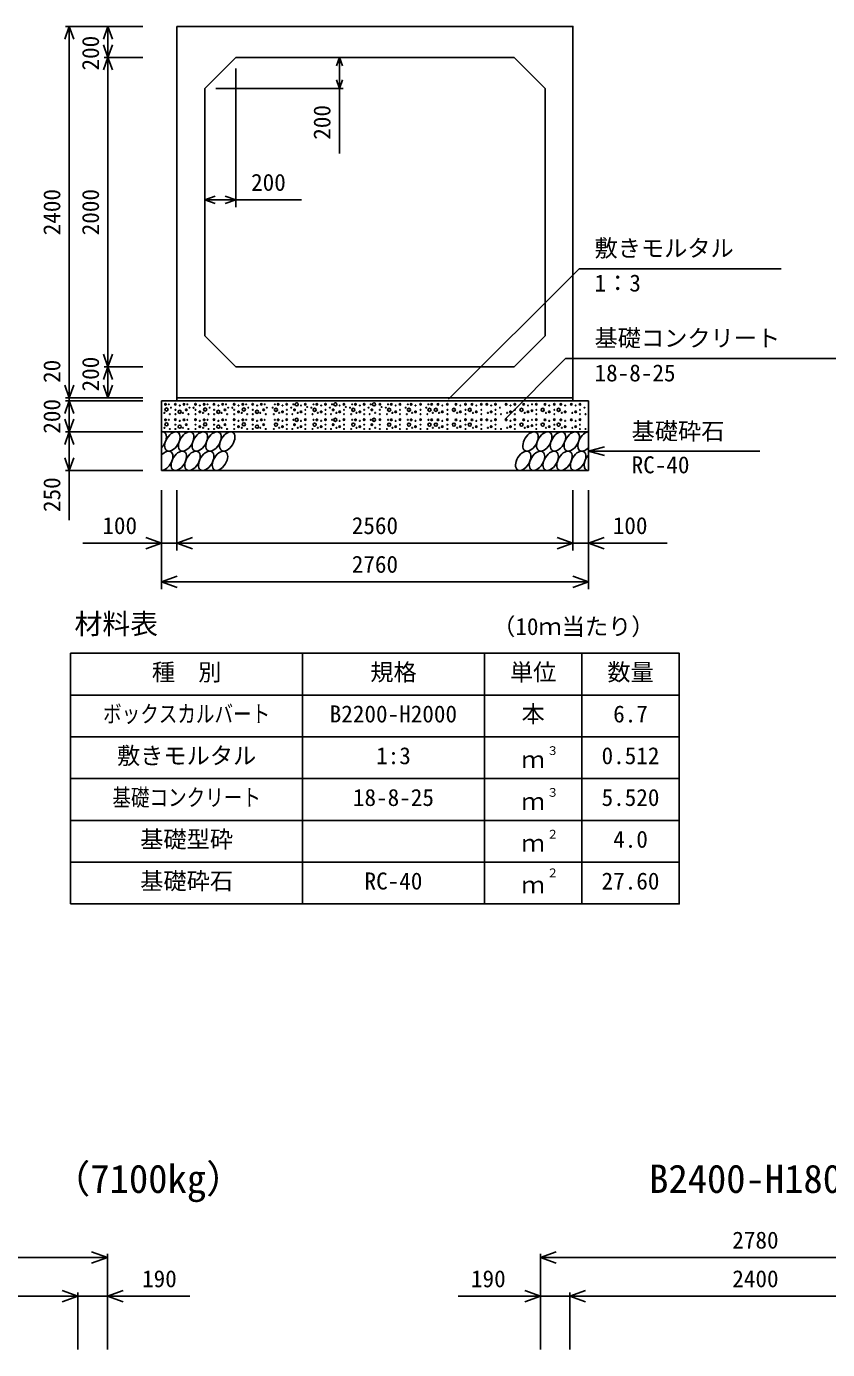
# Model space of a CAD drawing. Units: millimetres, scale not verified. Extents: x -100800 to 100800, y -35640 to 35640.
# Drawn here: x 70466 to 75645, y 17928 to 26480 of the extents above; entities that cross this region are included whole.
import ezdxf
from ezdxf.enums import TextEntityAlignment as Align

# ---------------------------------------------------------------- set-up
doc = ezdxf.new("R2010")
doc.units = ezdxf.units.MM
doc.header["$LTSCALE"] = 120
for name, color, linetype, lineweight in [('0-0_DIM', 7, 'Continuous', 25), ('0-2_HATCH', 6, 'Continuous', 25), ('0-3_HYO', 3, 'Continuous', 25), ('0-4_HYO2', 4, 'Continuous', 25), ('0-5_OUTLINE', 3, 'Continuous', 25), ('0-7_TXT', 7, 'Continuous', 25)]:
    doc.layers.add(name, color=color, linetype=linetype, lineweight=lineweight)
doc.styles.add('ＭＳ ゴシック', font='')
doc.styles.get('ＭＳ ゴシック').set_extended_font_data('MS Gothic')

msp = doc.modelspace()

# ---------------------------------------------------------------- linework, layer by layer
at = {"layer": '0-0_DIM'}
for p, q in [((70719, 26480.3), (71219.1, 26480.3)), ((70743, 26480.3), (70743, 24080.3)), ((70993, 26480.3), (70993, 26280.3)), ((70969, 26280.3), (71219.1, 26280.3)), ((70993, 24280.3), (70993, 26280.3)), ((72489.5, 26280.3), (72489.5, 26080.3)), ((71819.1, 26208.3), (71819.1, 25311.7)), ((71691.1, 26080.3), (72513.5, 26080.3)), ((72489.5, 25659.5), (72489.5, 26080.3)), ((71619.1, 25359.7), (71819.1, 25359.7)), ((72243.2, 25359.7), (71819.1, 25359.7)), ((74039, 24914.2), (73194.9, 24070.2)), ((74039, 24914.2), (75344.7, 24914.2)), ((73951.3, 24333.1), (73558.5, 23940.3)), ((73951.3, 24333.1), (75720.3, 24333.1)), ((70969, 24280.3), (71219.1, 24280.3)), ((70993, 24280.3), (70993, 24080.3)), ((70719, 24080.3), (71219.1, 24080.3)), ((70719, 24060.3), (71219.1, 24060.3)), ((70743, 24080.3), (70743, 24060.3)), ((70743, 23860.3), (70743, 24060.3)), ((70719, 23860.3), (71219.1, 23860.3)), ((70743, 23860.3), (70743, 23610.3)), ((74099.1, 23735.3), (74203.4, 23763.3)), ((74099.1, 23735.3), (75208, 23735.3)), ((74099.1, 23735.3), (74203.4, 23707.3)), ((70719, 23610.3), (71219.1, 23610.3)), ((70743, 23288.2), (70743, 23610.3)), ((71339.1, 22843.1), (71339.1, 23482.7)), ((71439.1, 23093.1), (71439.1, 23482.7)), ((73999.1, 23093.1), (73999.1, 23482.7)), ((74099.1, 22843.1), (74099.1, 23482.7)), ((70831.1, 23141.1), (71339.1, 23141.1)), ((71339.1, 23141.1), (71439.1, 23141.1)), ((71439.1, 23141.1), (73999.1, 23141.1)), ((71339.1, 22891.1), (74099.1, 22891.1)), ((68209.1, 18522.6), (70989.1, 18522.6)), ((70989.1, 18546.6), (70989.1, 17928)), ((73789.1, 18546.6), (73789.1, 17928)), ((73789.1, 18522.6), (76569.1, 18522.6)), ((70799.1, 18296.6), (70799.1, 17928)), ((71521.8, 18272.6), (70989.1, 18272.6)), ((73256.4, 18272.6), (73789.1, 18272.6)), ((73979.1, 18296.6), (73979.1, 17928))]:
    msp.add_line(p, q, dxfattribs=at)
for points in [[(70772.6, 26399.1), (70743, 26480.3), (70713.5, 26399.1)], [(71022.6, 26399.1), (70993, 26480.3), (70963.5, 26399.1)], [(71022.6, 26361.5), (70993, 26280.3), (70963.5, 26361.5)], [(71022.6, 26199.1), (70993, 26280.3), (70963.5, 26199.1)], [(72469.8, 26226.2), (72489.5, 26280.3), (72509.2, 26226.2)], [(72469.8, 26134.4), (72489.5, 26080.3), (72509.2, 26134.4)], [(71686.8, 25384.3), (71619.1, 25359.7), (71686.8, 25335)], [(71751.4, 25384.3), (71819.1, 25359.7), (71751.4, 25335)], [(71022.6, 24361.5), (70993, 24280.3), (70963.5, 24361.5)], [(71022.6, 24199.1), (70993, 24280.3), (70963.5, 24199.1)], [(70772.6, 24161.5), (70743, 24080.3), (70713.5, 24161.5)], [(71022.6, 24161.5), (70993, 24080.3), (70963.5, 24161.5)], [(70772.6, 23979.1), (70743, 24060.3), (70713.5, 23979.1)], [(70772.6, 23941.5), (70743, 23860.3), (70713.5, 23941.5)], [(70772.6, 23779.1), (70743, 23860.3), (70713.5, 23779.1)], [(70772.6, 23691.5), (70743, 23610.3), (70713.5, 23691.5)], [(71237.6, 23178), (71339.1, 23141.1), (71237.6, 23104.1)], [(71540.6, 23104.1), (71439.1, 23141.1), (71540.6, 23178)], [(73897.6, 23178), (73999.1, 23141.1), (73897.6, 23104.1)], [(74200.6, 23178), (74099.1, 23141.1), (74200.6, 23104.1)], [(74607.1, 23141.1), (74099.1, 23141.1), (73999.1, 23141.1)], [(71440.6, 22854.1), (71339.1, 22891.1), (71440.6, 22928)], [(73997.6, 22928), (74099.1, 22891.1), (73997.6, 22854.1)], [(70887.6, 18485.7), (70989.1, 18522.6), (70887.6, 18559.6)], [(73890.6, 18485.7), (73789.1, 18522.6), (73890.6, 18559.6)], [(70697.6, 18235.7), (70799.1, 18272.6), (70697.6, 18309.6)], [(71090.6, 18235.7), (70989.1, 18272.6), (71090.6, 18309.6)], [(73687.6, 18235.7), (73789.1, 18272.6), (73687.6, 18309.6)], [(74080.6, 18235.7), (73979.1, 18272.6), (74080.6, 18309.6)], [(68209.1, 18272.6), (68399.1, 18272.6), (70799.1, 18272.6), (70989.1, 18272.6)], [(73789.1, 18272.6), (73979.1, 18272.6), (76379.1, 18272.6), (76569.1, 18272.6)]]:
    msp.add_lwpolyline(points, dxfattribs=at)
at = {"layer": '0-2_HATCH'}
for centre, radius in [((71365.1, 24037.5), 5), ((71386.2, 24037.5), 2.5), ((71429.1, 24038.4), 5), ((71457.1, 24030.5), 2.5), ((71485.1, 24037.5), 5), ((71506.2, 24037.5), 2.5), ((71559.1, 24038.4), 5), ((71587.1, 24030.5), 2.5), ((71615.1, 24037.5), 5), ((71636.2, 24037.5), 2.5), ((71679.1, 24038.4), 5), ((71707.1, 24030.5), 2.5), ((71735.1, 24037.5), 5), ((71756.2, 24037.5), 2.5), ((71809.1, 24038.4), 5), ((71837.1, 24030.5), 2.5), ((71865.1, 24037.5), 5), ((71886.2, 24037.5), 2.5), ((71929.1, 24038.4), 5), ((71957.1, 24030.5), 2.5), ((71985.1, 24037.5), 5), ((72006.2, 24037.5), 2.5), ((72072, 24037.5), 2.5), ((72093.1, 24037.5), 5), ((72121.1, 24030.5), 2.5), ((72149.1, 24038.4), 5), ((72192, 24037.5), 2.5), ((72213.1, 24037.5), 10), ((72241.1, 24030.5), 2.5), ((72269.1, 24038.4), 5), ((72322, 24037.5), 2.5), ((72343.1, 24037.5), 5), ((72371.1, 24030.5), 2.5), ((72399.1, 24038.4), 5), ((72442, 24037.5), 2.5), ((72463.1, 24037.5), 10), ((72491.1, 24030.5), 2.5), ((72519.1, 24038.4), 5), ((72572, 24037.5), 2.5), ((72593.1, 24037.5), 5), ((72621.1, 24030.5), 2.5), ((72649.1, 24038.4), 5), ((72692, 24037.5), 2.5), ((72713.1, 24037.5), 10), ((72751, 24038.4), 5), ((72803.9, 24037.5), 2.5), ((72824.9, 24037.5), 5), ((72852.9, 24030.5), 2.5), ((72881, 24038.4), 5), ((72931.9, 24037.5), 2.5), ((72952.9, 24037.5), 5), ((72981, 24030.5), 2.5), ((73013.9, 24038.4), 5), ((73064.8, 24037.5), 2.5), ((73085.9, 24037.5), 5), ((73126.5, 24037.5), 5), ((73154.6, 24030.5), 2.5), ((73187.5, 24038.4), 5), ((73243.4, 24037.5), 5), ((73271.4, 24030.5), 2.5), ((73304.3, 24038.4), 5), ((73346.1, 24037.5), 5), ((73374.1, 24030.5), 2.5), ((73407, 24038.4), 5), ((73442.3, 24037.5), 5), ((73470.3, 24030.5), 2.5), ((73498.4, 24038.4), 5), ((73567.1, 24037.5), 5), ((73595.1, 24030.5), 2.5), ((73623.2, 24038.4), 5), ((73680.5, 24037.5), 5), ((73708.6, 24030.5), 2.5), ((73734.7, 24037.5), 2.5), ((73762, 24038.4), 5), ((73817.9, 24037.5), 5), ((73846, 24030.5), 2.5), ((73878.9, 24038.4), 5), ((73920.6, 24037.5), 5), ((73948.7, 24030.5), 2.5), ((73988.4, 24037.5), 5), ((74016.4, 24030.5), 2.5), ((74044.5, 24038.4), 5), ((71358.1, 23982.3), 2.5), ((71371.7, 24004.5), 10), ((71393.2, 23974.4), 2.5), ((71400.2, 24016.5), 2.5), ((71429.1, 24002.5), 2.5), ((71429.1, 23974.4), 2.5), ((71457.1, 23989.3), 10), ((71478.1, 23982.3), 2.5), ((71499.2, 24002.5), 5), ((71513.2, 23974.4), 2.5), ((71520.2, 24016.5), 2.5), ((71546.7, 24015.6), 2.5), ((71559.1, 24002.5), 2.5), ((71559.1, 23974.4), 2.5), ((71587.1, 23989.3), 5), ((71608.1, 23982.3), 2.5), ((71621.7, 24004.5), 10), ((71643.2, 23974.4), 2.5), ((71650.2, 24016.5), 2.5), ((71679.1, 24002.5), 2.5), ((71679.1, 23974.4), 2.5), ((71707.1, 23989.3), 10), ((71728.1, 23982.3), 2.5), ((71749.2, 24002.5), 5), ((71763.2, 23974.4), 2.5), ((71770.2, 24016.5), 2.5), ((71796.7, 24015.6), 2.5), ((71809.1, 24002.5), 2.5), ((71809.1, 23974.4), 2.5), ((71837.1, 23989.3), 5), ((71858.1, 23982.3), 2.5), ((71871.7, 24004.5), 10), ((71893.2, 23974.4), 2.5), ((71900.2, 24016.5), 2.5), ((71929.1, 24002.5), 2.5), ((71929.1, 23974.4), 2.5), ((71957.1, 23989.3), 10), ((71978.1, 23982.3), 2.5), ((71999.2, 24002.5), 5), ((72013.2, 23974.4), 2.5), ((72020.2, 24016.5), 2.5), ((72058, 24016.5), 2.5), ((72065, 23974.4), 2.5), ((72079, 24002.5), 10), ((72100.1, 23982.3), 2.5), ((72121.1, 23989.3), 5), ((72149.1, 24002.5), 2.5), ((72149.1, 23974.4), 2.5), ((72178, 24016.5), 2.5), ((72185, 23974.4), 2.5), ((72199, 24002.5), 5), ((72213.1, 23937.5), 10), ((72220.1, 23982.3), 2.5), ((72241.1, 23989.3), 5), ((72269.1, 24002.5), 2.5), ((72269.1, 23974.4), 2.5), ((72280.5, 24020.8), 2.5), ((72308, 24016.5), 2.5), ((72315, 23974.4), 2.5), ((72329, 24002.5), 10), ((72350.1, 23982.3), 2.5), ((72371.1, 23989.3), 5), ((72399.1, 24002.5), 2.5), ((72399.1, 23974.4), 2.5), ((72428, 24016.5), 2.5), ((72435, 23974.4), 2.5), ((72449, 24002.5), 5), ((72463.1, 23937.5), 10), ((72470.1, 23982.3), 2.5), ((72491.1, 23989.3), 5), ((72519.1, 24002.5), 2.5), ((72519.1, 23974.4), 2.5), ((72530.5, 24020.8), 2.5), ((72558, 24016.5), 2.5), ((72565, 23974.4), 2.5), ((72579, 24002.5), 10), ((72600.1, 23982.3), 2.5), ((72621.1, 23989.3), 5), ((72649.1, 24002.5), 2.5), ((72649.1, 23974.4), 2.5), ((72678, 24016.5), 2.5), ((72685, 23974.4), 2.5), ((72699, 24002.5), 5), ((72713.1, 23937.5), 10), ((72720.1, 23982.3), 2.5), ((72751, 24002.5), 2.5), ((72751, 23974.4), 2.5), ((72762.3, 24020.8), 2.5), ((72789.8, 24016.5), 2.5), ((72796.8, 23974.4), 2.5), ((72810.9, 24002.5), 10), ((72831.9, 23982.3), 2.5), ((72852.9, 23989.3), 5), ((72881, 24002.5), 2.5), ((72881, 23974.4), 2.5), ((72917.9, 24016.5), 2.5), ((72924.9, 23974.4), 2.5), ((72938.9, 24002.5), 10), ((72960, 23982.3), 2.5), ((72981, 23989.3), 5), ((73013.9, 24002.5), 2.5), ((73013.9, 23974.4), 2.5), ((73050.8, 24016.5), 2.5), ((73057.8, 23974.4), 2.5), ((73071.9, 24002.5), 10), ((73092.9, 23982.3), 2.5), ((73112.5, 24002.5), 10), ((73133.6, 23982.3), 2.5), ((73154.6, 23989.3), 5), ((73187.5, 24002.5), 2.5), ((73187.5, 23974.4), 2.5), ((73229.4, 24002.5), 10), ((73250.4, 23982.3), 2.5), ((73271.4, 23989.3), 5), ((73304.3, 24002.5), 2.5), ((73304.3, 23974.4), 2.5), ((73332.1, 24002.5), 10), ((73353.1, 23982.3), 2.5), ((73374.1, 23989.3), 5), ((73407, 24002.5), 2.5), ((73407, 23974.4), 2.5), ((73449.3, 23982.3), 2.5), ((73470.3, 23989.3), 5), ((73498.4, 24002.5), 2.5), ((73498.4, 23974.4), 2.5), ((73527.2, 24016.5), 2.5), ((73534.2, 23974.4), 2.5), ((73574.1, 23982.3), 2.5), ((73595.1, 23989.3), 5), ((73623.2, 24002.5), 2.5), ((73623.2, 23974.4), 2.5), ((73666.5, 24002.5), 10), ((73687.5, 23982.3), 2.5), ((73708.6, 23989.3), 5), ((73734.7, 23996.3), 5), ((73762, 24002.5), 2.5), ((73762, 23974.4), 2.5), ((73803.9, 24002.5), 10), ((73825, 23982.3), 2.5), ((73846, 23989.3), 5), ((73878.9, 24002.5), 2.5), ((73878.9, 23974.4), 2.5), ((73906.6, 24002.5), 10), ((73927.6, 23982.3), 2.5), ((73948.7, 23989.3), 5), ((73995.4, 23982.3), 2.5), ((74016.4, 23989.3), 5), ((74044.5, 24002.5), 2.5), ((74044.5, 23974.4), 2.5), ((74073.4, 24016.5), 2.5), ((74080.4, 23974.4), 2.5), ((71358.1, 23886.2), 2.5), ((71365.1, 23937.5), 5), ((71371.7, 23908.4), 10), ((71386.2, 23937.5), 2.5), ((71393.2, 23878.4), 2.5), ((71429.1, 23938.4), 5), ((71429.1, 23906.4), 2.5), ((71429.1, 23878.4), 2.5), ((71457.1, 23893.2), 10), ((71457.1, 23930.5), 2.5), ((71478.1, 23886.2), 2.5), ((71485.1, 23937.5), 5), ((71499.2, 23906.4), 5), ((71506.2, 23937.5), 2.5), ((71513.2, 23878.4), 2.5), ((71559.1, 23938.4), 5), ((71559.1, 23906.4), 2.5), ((71559.1, 23878.4), 2.5), ((71587.1, 23893.2), 5), ((71587.1, 23930.5), 2.5), ((71608.1, 23886.2), 2.5), ((71615.1, 23937.5), 5), ((71621.7, 23908.4), 10), ((71636.2, 23937.5), 2.5), ((71643.2, 23878.4), 2.5), ((71679.1, 23938.4), 5), ((71679.1, 23906.4), 2.5), ((71679.1, 23878.4), 2.5), ((71707.1, 23893.2), 10), ((71707.1, 23930.5), 2.5), ((71728.1, 23886.2), 2.5), ((71735.1, 23937.5), 5), ((71749.2, 23906.4), 5), ((71756.2, 23937.5), 2.5), ((71763.2, 23878.4), 2.5), ((71809.1, 23938.4), 5), ((71809.1, 23906.4), 2.5), ((71809.1, 23878.4), 2.5), ((71837.1, 23893.2), 5), ((71837.1, 23930.5), 2.5), ((71858.1, 23886.2), 2.5), ((71865.1, 23937.5), 5), ((71871.7, 23908.4), 10), ((71886.2, 23937.5), 2.5), ((71893.2, 23878.4), 2.5), ((71929.1, 23938.4), 5), ((71929.1, 23906.4), 2.5), ((71929.1, 23878.4), 2.5), ((71957.1, 23893.2), 10), ((71957.1, 23930.5), 2.5), ((71978.1, 23886.2), 2.5), ((71985.1, 23937.5), 5), ((71999.2, 23906.4), 5), ((72006.2, 23937.5), 2.5), ((72013.2, 23878.4), 2.5), ((72065, 23878.4), 2.5), ((72079, 23906.4), 10), ((72072, 23937.5), 2.5), ((72093.1, 23937.5), 5), ((72100.1, 23886.2), 2.5), ((72121.1, 23893.2), 5), ((72121.1, 23930.5), 2.5), ((72149.1, 23938.4), 5), ((72149.1, 23906.4), 2.5), ((72149.1, 23878.4), 2.5), ((72185, 23878.4), 2.5), ((72192, 23937.5), 2.5), ((72199, 23906.4), 5), ((72220.1, 23886.2), 2.5), ((72241.1, 23893.2), 5), ((72241.1, 23930.5), 2.5), ((72269.1, 23938.4), 5), ((72269.1, 23906.4), 2.5), ((72269.1, 23878.4), 2.5), ((72315, 23878.4), 2.5), ((72329, 23906.4), 10), ((72322, 23937.5), 2.5), ((72343.1, 23937.5), 5), ((72350.1, 23886.2), 2.5), ((72371.1, 23893.2), 5), ((72371.1, 23930.5), 2.5), ((72399.1, 23938.4), 5), ((72399.1, 23906.4), 2.5), ((72399.1, 23878.4), 2.5), ((72435, 23878.4), 2.5), ((72442, 23937.5), 2.5), ((72449, 23906.4), 5), ((72470.1, 23886.2), 2.5), ((72491.1, 23893.2), 5), ((72491.1, 23930.5), 2.5), ((72519.1, 23938.4), 5), ((72519.1, 23906.4), 2.5), ((72519.1, 23878.4), 2.5), ((72565, 23878.4), 2.5), ((72579, 23906.4), 10), ((72572, 23937.5), 2.5), ((72593.1, 23937.5), 5), ((72600.1, 23886.2), 2.5), ((72621.1, 23893.2), 5), ((72621.1, 23930.5), 2.5), ((72649.1, 23938.4), 5), ((72649.1, 23906.4), 2.5), ((72649.1, 23878.4), 2.5), ((72685, 23878.4), 2.5), ((72692, 23937.5), 2.5), ((72699, 23906.4), 5), ((72720.1, 23886.2), 2.5), ((72751, 23938.4), 5), ((72751, 23906.4), 2.5), ((72751, 23878.4), 2.5), ((72796.8, 23878.4), 2.5), ((72810.9, 23906.4), 10), ((72803.9, 23937.5), 2.5), ((72824.9, 23937.5), 5), ((72831.9, 23886.2), 2.5), ((72852.9, 23893.2), 5), ((72852.9, 23930.5), 2.5), ((72881, 23938.4), 5), ((72881, 23906.4), 2.5), ((72881, 23878.4), 2.5), ((72924.9, 23878.4), 2.5), ((72938.9, 23906.4), 10), ((72931.9, 23937.5), 2.5), ((72952.9, 23937.5), 5), ((72960, 23886.2), 2.5), ((72981, 23893.2), 5), ((72981, 23930.5), 2.5), ((73013.9, 23938.4), 5), ((73013.9, 23906.4), 2.5), ((73013.9, 23878.4), 2.5), ((73057.8, 23878.4), 2.5), ((73071.9, 23906.4), 10), ((73064.8, 23937.5), 2.5), ((73085.9, 23937.5), 5), ((73092.9, 23886.2), 2.5), ((73112.5, 23906.4), 10), ((73126.5, 23937.5), 5), ((73133.6, 23886.2), 2.5), ((73154.6, 23893.2), 5), ((73154.6, 23930.5), 2.5), ((73187.5, 23938.4), 5), ((73187.5, 23906.4), 2.5), ((73187.5, 23878.4), 2.5), ((73229.4, 23906.4), 10), ((73243.4, 23937.5), 5), ((73250.4, 23886.2), 2.5), ((73271.4, 23893.2), 5), ((73271.4, 23930.5), 2.5), ((73304.3, 23938.4), 5), ((73304.3, 23906.4), 2.5), ((73304.3, 23878.4), 2.5), ((73332.1, 23906.4), 10), ((73346.1, 23937.5), 5), ((73353.1, 23886.2), 2.5), ((73374.1, 23893.2), 5), ((73374.1, 23930.5), 2.5), ((73407, 23938.4), 5), ((73407, 23906.4), 2.5), ((73407, 23878.4), 2.5), ((73442.3, 23937.5), 5), ((73449.3, 23886.2), 2.5), ((73470.3, 23893.2), 5), ((73470.3, 23930.5), 2.5), ((73498.4, 23938.4), 5), ((73498.4, 23906.4), 2.5), ((73498.4, 23878.4), 2.5), ((73534.2, 23878.4), 2.5), ((73567.1, 23937.5), 5), ((73574.1, 23886.2), 2.5), ((73595.1, 23893.2), 5), ((73595.1, 23930.5), 2.5), ((73623.2, 23938.4), 5), ((73623.2, 23906.4), 2.5), ((73623.2, 23878.4), 2.5), ((73666.5, 23906.4), 10), ((73680.5, 23937.5), 5), ((73687.5, 23886.2), 2.5), ((73708.6, 23893.2), 5), ((73708.6, 23930.5), 2.5), ((73734.7, 23900.2), 5), ((73734.7, 23937.5), 2.5), ((73762, 23938.4), 5), ((73762, 23906.4), 2.5), ((73762, 23878.4), 2.5), ((73803.9, 23906.4), 10), ((73817.9, 23937.5), 5), ((73825, 23886.2), 2.5), ((73846, 23893.2), 5), ((73846, 23930.5), 2.5), ((73878.9, 23938.4), 5), ((73878.9, 23906.4), 2.5), ((73878.9, 23878.4), 2.5), ((73906.6, 23906.4), 10), ((73920.6, 23937.5), 5), ((73927.6, 23886.2), 2.5), ((73948.7, 23893.2), 5), ((73948.7, 23930.5), 2.5), ((73988.4, 23937.5), 5), ((73995.4, 23886.2), 2.5), ((74016.4, 23893.2), 5), ((74016.4, 23930.5), 2.5), ((74044.5, 23938.4), 5), ((74044.5, 23906.4), 2.5), ((74044.5, 23878.4), 2.5), ((74080.4, 23878.4), 2.5)]:
    msp.add_circle(centre, radius, dxfattribs=at)
for centre, start_param, end_param in [((71320.8, 23797.8), 4.335544, 6.724593), ((74079.8, 23797.8), 0.419949, 4.357003), ((71362.3, 23672.8), 3.496422, 7.58605), ((74121.4, 23672.8), 1.28053, 3.496422)]:
    msp.add_ellipse(centre, major_axis=(36.4, 58.9), ratio=0.5792, start_param=start_param, end_param=end_param, dxfattribs=at)
for centre in [(71409.5, 23797.8), (71498.2, 23797.8), (71586.9, 23797.8), (71675.6, 23797.8), (71764.3, 23797.8), (73725, 23797.8), (73813.7, 23797.8), (73902.4, 23797.8), (73991.1, 23797.8), (71451, 23672.8), (71539.7, 23672.8), (71628.4, 23672.8), (71717.1, 23672.8), (73677.9, 23672.8), (73766.6, 23672.8), (73855.3, 23672.8), (73944, 23672.8), (74032.7, 23672.8)]:
    msp.add_ellipse(centre, major_axis=(36.4, 58.9), ratio=0.5792, dxfattribs=at)
at = {"layer": '0-3_HYO'}
for p, q in [((72251.6, 22428.6), (72251.6, 20808.6)), ((73426.6, 22428.6), (73426.6, 20808.6)), ((74056.6, 22428.6), (74056.6, 20808.6)), ((70751.6, 22158.6), (74686.6, 22158.6))]:
    msp.add_line(p, q, dxfattribs=at)
msp.add_lwpolyline([(70751.6, 20808.6), (74686.6, 20808.6), (74686.6, 22428.6), (70751.6, 22428.6)], close=True, dxfattribs=at)
at = {"layer": '0-4_HYO2'}
for p, q in [((70751.6, 21888.6), (74686.6, 21888.6)), ((70751.6, 21618.6), (74686.6, 21618.6)), ((70751.6, 21348.6), (74686.6, 21348.6)), ((70751.6, 21078.6), (74686.6, 21078.6))]:
    msp.add_line(p, q, dxfattribs=at)
at = {"layer": '0-5_OUTLINE'}
for p, q in [((71439.1, 24060.3), (71439.1, 26480.3)), ((71619.1, 26080.3), (71819.1, 26280.3)), ((71819.1, 26280.3), (73619.1, 26280.3)), ((73619.1, 26280.3), (73819.1, 26080.3)), ((71619.1, 24480.3), (71619.1, 26080.3)), ((73819.1, 26080.3), (73819.1, 24480.3)), ((71819.1, 24280.3), (71619.1, 24480.3)), ((73819.1, 24480.3), (73619.1, 24280.3)), ((73619.1, 24280.3), (71819.1, 24280.3)), ((71339.1, 24060.3), (71339.1, 23610.3)), ((71339.1, 24060.3), (74099.1, 24060.3)), ((73999.1, 24080.3), (71439.1, 24080.3)), ((74099.1, 24060.3), (74099.1, 23610.3)), ((71339.1, 23860.3), (74099.1, 23860.3)), ((71339.1, 23610.3), (74099.1, 23610.3))]:
    msp.add_line(p, q, dxfattribs=at)
msp.add_lwpolyline([(71439.1, 26480.3), (73999.1, 26480.3), (73999.1, 24060.3)], dxfattribs=at)

# ---------------------------------------------------------------- texts
at = {"layer": '0-0_DIM', "style": 'ＭＳ ゴシック'}
for s, p in [('200', (70968, 26195.6)), ('200', (72464.5, 25748)), ('2400', (70718, 25130.3)), ('2000', (70968, 25130.3)), ('20', (70718, 24176.2)), ('200', (70968, 24121.1)), ('200', (70718, 23847.8)), ('250', (70718, 23341.5))]:
    msp.add_text(s, height=110, rotation=90, dxfattribs=at).set_placement(p, align=Align.BOTTOM_LEFT)
for s, p in [('200', (71918.3, 25384.7)), ('敷きモルタル', (74138.6, 24959.2)), ('1：3', (74138.6, 24734)), ('基礎コンクリート', (74138.6, 24378)), ('18-8-25', (74138.6, 24152.9)), ('基礎砕石', (74378.3, 23776.5)), ('RC-40', (74378.3, 23558.9)), ('100', (70956.7, 23166.1)), ('2560', (72569.1, 23166.1)), ('100', (74256.5, 23166.1)), ('2760', (72569.1, 22916.1)), ('2780', (75029.1, 18547.6)), ('190', (71213.4, 18297.6)), ('190', (73339.8, 18297.6)), ('2400', (75029.1, 18297.6))]:
    msp.add_text(s, height=110, dxfattribs=at).set_placement(p, align=Align.BOTTOM_LEFT)
at = {"layer": '0-7_TXT', "style": 'ＭＳ ゴシック'}
for s, height, p in [('材料表', 132, (70776.6, 22513.6)), ('（10ｍ当たり）', 110, (73476.6, 22513.6)), ('種\u3000別', 110, (71276.6, 22218.6)), ('規格', 110, (72689.1, 22218.6)), ('単位', 110, (73591.6, 22218.6)), ('数量', 110, (74221.6, 22218.6)), ('B2200-H2000', 110, (72426.6, 21948.6)), ('本', 110, (73666.6, 21948.6)), ('6.7', 110, (74259.1, 21948.6)), ('敷きモルタル', 110, (71051.6, 21678.6)), ('1:3', 110, (72726.6, 21678.6)), ('３', 55, (73830.5, 21754.5)), ('0.512', 110, (74184.1, 21678.6)), ('ｍ', 110, (73666.6, 21653.6)), ('３', 55, (73830.5, 21484.5)), ('18-8-25', 110, (72576.6, 21408.6)), ('ｍ', 110, (73666.6, 21383.6)), ('5.520', 110, (74184.1, 21408.6)), ('基礎型砕', 110, (71201.6, 21138.6)), ('ｍ', 110, (73666.6, 21113.6)), ('２', 55, (73830.5, 21214.5)), ('4.0', 110, (74259.1, 21138.6)), ('基礎砕石', 110, (71201.6, 20868.6)), ('RC-40', 110, (72651.6, 20868.6)), ('ｍ', 110, (73666.6, 20843.6)), ('２', 55, (73830.5, 20964.5)), ('27.60', 110, (74184.1, 20868.6)), ('（7100kg）', 183.3, (70629.3, 18885.3)), ('B2400-H1800', 183.3, (74491.6, 18885.3))]:
    msp.add_text(s, height=height, dxfattribs=at).set_placement(p, align=Align.BOTTOM_LEFT)
at = {"layer": '0-7_TXT', "style": 'ＭＳ ゴシック', "width": 0.8}
for s, p in [('ボックスカルバート', (70961.6, 21948.6)), ('基礎コンクリート', (71021.6, 21408.6))]:
    msp.add_text(s, height=110, dxfattribs=at).set_placement(p, align=Align.BOTTOM_LEFT)

doc.saveas('drawing.dxf')
